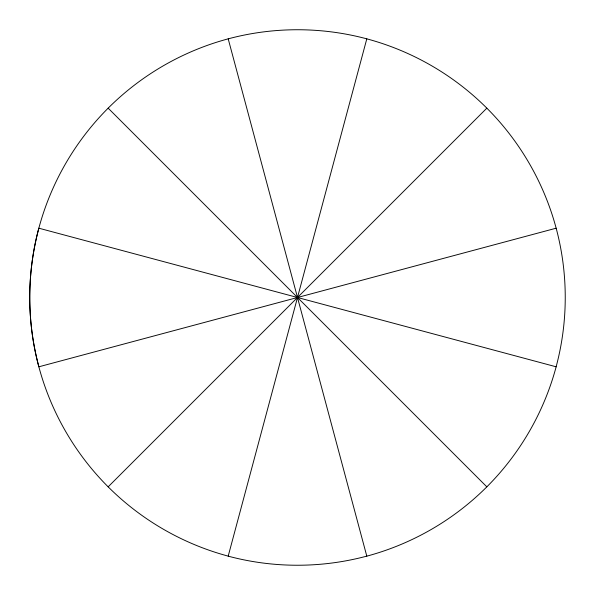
<?xml version="1.0" encoding="UTF-8"?>
<svg xmlns="http://www.w3.org/2000/svg" width="595" height="595" viewBox="0 0 595 595"><rect width="100%" height="100%" fill="white"/><g stroke="black" fill="none" stroke-linecap="round" stroke-linejoin="round"><path stroke-width="0.89" d="M228.19 38.846A250.8 233.798 0 0 1 366.803 38.846L228.197 556.124A250.711 233.709 30 0 1 108.149 486.844A250.711 233.709 60 0 1 38.846 366.803A250.8 233.798 -90 0 1 38.839 228.19A250.711 233.709 -60 0 1 108.156 108.156A250.711 233.709 -30 0 1 228.197 38.846L366.795 556.124A250.8 233.798 0 0 1 228.19 556.154M108.171 486.829L486.822 108.171M556.124 228.205L38.876 366.795A250.8 233.798 90 0 1 38.839 228.19L556.124 366.795A250.8 233.798 90 0 0 556.154 228.19A250.711 233.709 60 0 0 486.844 108.156A250.711 233.709 30 0 0 366.803 38.846M108.171 108.171L486.822 486.829M366.803 556.154A250.711 233.709 -30 0 0 486.844 486.844A250.711 233.709 -60 0 0 556.147 366.803"/></g></svg>
